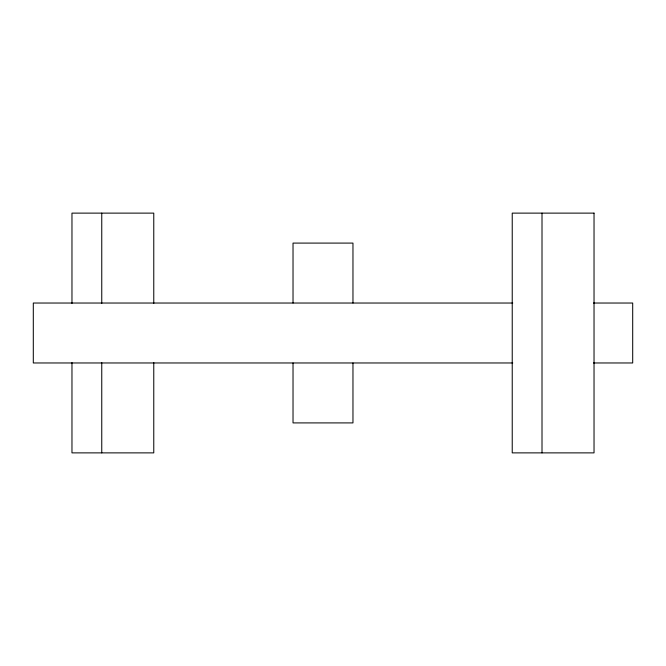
<?xml version="1.0" encoding="UTF-8"?>
<svg xmlns="http://www.w3.org/2000/svg" width="666" height="666" viewBox="0 0 666 666"><rect width="100%" height="100%" fill="white"/><g stroke="black" fill="none" stroke-linecap="round" stroke-linejoin="round"><path stroke-width="1" d="M512.762 303.03L33.3 303.03L33.3 362.97L512.762 362.97M593.439 303.03L632.7 303.03L632.7 362.97L593.439 362.97M542.007 213.12L542.007 452.88M352.963 303.03L352.963 243.09L293.023 243.09L293.023 303.03M352.963 362.97L352.963 422.91L293.023 422.91L293.023 362.97M153.771 303.421L153.771 213.12L71.97 213.12L71.97 303.421M153.771 362.579L153.771 452.88L71.97 452.88L71.97 362.579M101.756 213.12L101.756 303.421M101.756 362.579L101.756 452.88M594.03 213.12L512.229 213.12L512.229 452.88L594.03 452.88L594.03 213.12"/></g></svg>
